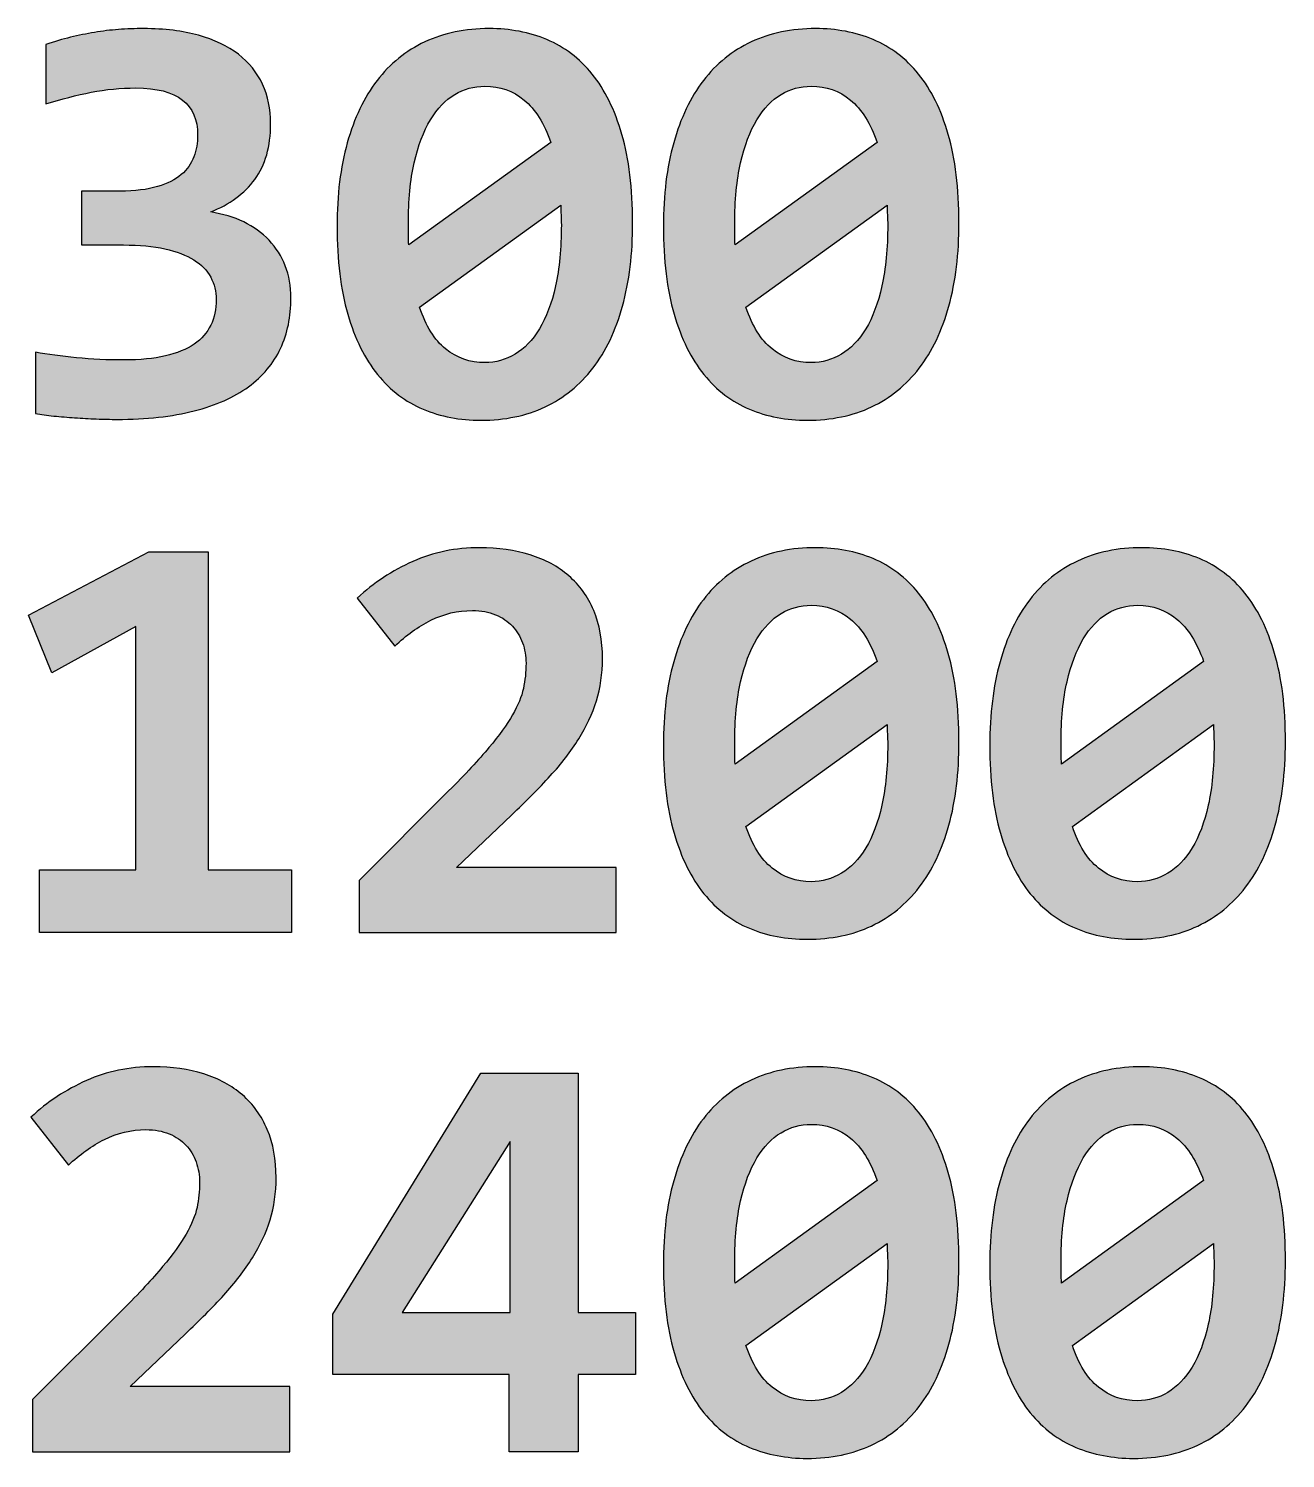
# Model space of a CAD drawing. Extents: x 264 to 349, y -535 to -258.
# Drawn here: x 271.78 to 288.71, y -355.29 to -336.01 of the extents above; entities that cross this region are included whole.
import ezdxf

# ---------------------------------------------------------------- set-up
doc = ezdxf.new("R2010")
doc.units = 0
doc.header["$MEASUREMENT"] = 0
doc.layers.add('LAYER_1', color=7, linetype='CONTINUOUS')

# ---------------------------------------------------------------- blocks, each defined once
blk = doc.blocks.new('BLOCK_10')
at = {"layer": 'LAYER_1'}
h = blk.add_hatch(color=7, dxfattribs=at)
h.dxf.hatch_style = 2
edge = h.paths.add_edge_path()
edge.add_spline(control_points=[(275.311, -339.644), (275.311, -339.896), (275.264, -340.124), (275.17, -340.325), (275.076, -340.527), (274.932, -340.699), (274.738, -340.841), (274.544, -340.983), (274.3, -341.092), (274.006, -341.167), (273.711, -341.243), (273.365, -341.281), (272.967, -341.281), (272.878, -341.281), (272.785, -341.279), (272.688, -341.275), (272.59, -341.271), (272.493, -341.265), (272.396, -341.259), (272.3, -341.253), (272.207, -341.245), (272.115, -341.236), (272.024, -341.226), (271.942, -341.216), (271.869, -341.202), (271.869, -341.202), (271.869, -340.374), (271.869, -340.374), (272.033, -340.406), (272.217, -340.431), (272.422, -340.45), (272.626, -340.47), (272.839, -340.48), (273.061, -340.48), (273.277, -340.48), (273.463, -340.462), (273.619, -340.425), (273.775, -340.388), (273.904, -340.336), (274.006, -340.267), (274.107, -340.198), (274.182, -340.113), (274.23, -340.011), (274.279, -339.909), (274.303, -339.795), (274.303, -339.667), (274.303, -339.555), (274.278, -339.454), (274.229, -339.363), (274.179, -339.271), (274.104, -339.194), (274.002, -339.13), (273.9, -339.066), (273.771, -339.017), (273.613, -338.982), (273.456, -338.947), (273.269, -338.929), (273.053, -338.929), (273.053, -338.929), (272.486, -338.929), (272.486, -338.929), (272.486, -338.929), (272.486, -338.202), (272.486, -338.202), (272.486, -338.202), (273.006, -338.202), (273.006, -338.202), (273.209, -338.202), (273.377, -338.182), (273.512, -338.142), (273.646, -338.101), (273.752, -338.048), (273.832, -337.98), (273.912, -337.912), (273.968, -337.832), (274.002, -337.74), (274.036, -337.647), (274.053, -337.55), (274.053, -337.448), (274.053, -337.24), (273.985, -337.082), (273.85, -336.974), (273.714, -336.866), (273.504, -336.812), (273.221, -336.812), (273.018, -336.812), (272.817, -336.831), (272.619, -336.87), (272.421, -336.909), (272.217, -336.962), (272.006, -337.027), (272.006, -337.027), (272.006, -336.226), (272.006, -336.226), (272.123, -336.187), (272.235, -336.154), (272.342, -336.128), (272.449, -336.102), (272.555, -336.08), (272.662, -336.062), (272.769, -336.044), (272.877, -336.031), (272.986, -336.023), (273.096, -336.015), (273.209, -336.011), (273.326, -336.011), (273.607, -336.011), (273.854, -336.041), (274.066, -336.101), (274.279, -336.161), (274.457, -336.246), (274.602, -336.357), (274.746, -336.468), (274.855, -336.602), (274.928, -336.761), (275, -336.92), (275.037, -337.097), (275.037, -337.292), (275.037, -337.602), (274.966, -337.853), (274.824, -338.044), (274.682, -338.236), (274.484, -338.382), (274.229, -338.484), (274.393, -338.51), (274.541, -338.554), (274.674, -338.618), (274.807, -338.682), (274.92, -338.764), (275.016, -338.865), (275.111, -338.965), (275.184, -339.08), (275.234, -339.21), (275.285, -339.341), (275.311, -339.485), (275.311, -339.644)], knot_values=[0, 0, 0, 0, 1, 1, 1, 2, 2, 2, 3, 3, 3, 4, 4, 4, 5, 5, 5, 6, 6, 6, 7, 7, 7, 8, 8, 8, 9, 9, 9, 10, 10, 10, 11, 11, 11, 12, 12, 12, 13, 13, 13, 14, 14, 14, 15, 15, 15, 16, 16, 16, 17, 17, 17, 18, 18, 18, 19, 19, 19, 20, 20, 20, 21, 21, 21, 22, 22, 22, 23, 23, 23, 24, 24, 24, 25, 25, 25, 26, 26, 26, 27, 27, 27, 28, 28, 28, 29, 29, 29, 30, 30, 30, 31, 31, 31, 32, 32, 32, 33, 33, 33, 34, 34, 34, 35, 35, 35, 36, 36, 36, 37, 37, 37, 38, 38, 38, 39, 39, 39, 40, 40, 40, 41, 41, 41, 42, 42, 42, 43, 43, 43, 44, 44, 44, 45, 45, 45, 45], degree=3, periodic=1)
h = blk.add_hatch(color=7, dxfattribs=at)
h.dxf.hatch_style = 2
edge = h.paths.add_edge_path()
edge.add_spline(control_points=[(279.916, -338.628), (279.916, -339.048), (279.871, -339.423), (279.779, -339.753), (279.688, -340.084), (279.555, -340.363), (279.379, -340.591), (279.203, -340.819), (278.989, -340.993), (278.736, -341.113), (278.484, -341.232), (278.195, -341.292), (277.869, -341.292), (277.588, -341.292), (277.329, -341.243), (277.092, -341.144), (276.855, -341.045), (276.65, -340.889), (276.479, -340.677), (276.307, -340.465), (276.172, -340.193), (276.076, -339.863), (275.98, -339.532), (275.932, -339.136), (275.932, -338.675), (275.932, -338.256), (275.978, -337.881), (276.07, -337.55), (276.163, -337.219), (276.296, -336.94), (276.471, -336.712), (276.645, -336.484), (276.86, -336.31), (277.115, -336.191), (277.371, -336.071), (277.66, -336.011), (277.982, -336.011), (278.264, -336.011), (278.523, -336.06), (278.76, -336.159), (278.997, -336.259), (279.201, -336.413), (279.371, -336.624), (279.542, -336.835), (279.675, -337.106), (279.771, -337.437), (279.868, -337.767), (279.916, -338.165), (279.916, -338.628)], knot_values=[0, 0, 0, 0, 1, 1, 1, 2, 2, 2, 3, 3, 3, 4, 4, 4, 5, 5, 5, 6, 6, 6, 7, 7, 7, 8, 8, 8, 9, 9, 9, 10, 10, 10, 11, 11, 11, 12, 12, 12, 13, 13, 13, 14, 14, 14, 15, 15, 15, 16, 16, 16, 16], degree=3, periodic=1)
edge = h.paths.add_edge_path()
edge.add_spline(control_points=[(276.893, -338.644), (276.893, -338.696), (276.893, -338.745), (276.893, -338.79), (276.893, -338.836), (276.895, -338.882), (276.9, -338.929), (276.9, -338.929), (278.814, -337.546), (278.814, -337.546), (278.723, -337.288), (278.603, -337.097), (278.453, -336.974), (278.303, -336.85), (278.127, -336.788), (277.924, -336.788), (277.778, -336.788), (277.643, -336.825), (277.518, -336.9), (277.393, -336.974), (277.284, -337.088), (277.191, -337.241), (277.099, -337.395), (277.026, -337.588), (276.973, -337.82), (276.919, -338.052), (276.893, -338.326), (276.893, -338.644)], knot_values=[0, 0, 0, 0, 1, 1, 1, 2, 2, 2, 3, 3, 3, 4, 4, 4, 5, 5, 5, 6, 6, 6, 7, 7, 7, 8, 8, 8, 9, 9, 9, 9], degree=3, periodic=1)
edge = h.paths.add_edge_path()
edge.add_spline(control_points=[(278.955, -338.659), (278.955, -338.615), (278.954, -338.57), (278.951, -338.525), (278.949, -338.479), (278.947, -338.435), (278.947, -338.394), (278.947, -338.394), (277.045, -339.769), (277.045, -339.769), (277.128, -340.021), (277.246, -340.209), (277.396, -340.331), (277.547, -340.454), (277.723, -340.515), (277.924, -340.515), (278.07, -340.515), (278.206, -340.477), (278.332, -340.402), (278.458, -340.326), (278.568, -340.212), (278.66, -340.06), (278.752, -339.907), (278.825, -339.715), (278.877, -339.482), (278.929, -339.249), (278.955, -338.974), (278.955, -338.659)], knot_values=[0, 0, 0, 0, 1, 1, 1, 2, 2, 2, 3, 3, 3, 4, 4, 4, 5, 5, 5, 6, 6, 6, 7, 7, 7, 8, 8, 8, 9, 9, 9, 9], degree=3, periodic=1)
h = blk.add_hatch(color=7, dxfattribs=at)
h.dxf.hatch_style = 2
edge = h.paths.add_edge_path()
edge.add_spline(control_points=[(284.314, -338.628), (284.314, -339.048), (284.269, -339.423), (284.178, -339.753), (284.086, -340.084), (283.953, -340.363), (283.777, -340.591), (283.602, -340.819), (283.387, -340.993), (283.135, -341.113), (282.882, -341.232), (282.593, -341.292), (282.268, -341.292), (281.986, -341.292), (281.727, -341.243), (281.49, -341.144), (281.253, -341.045), (281.049, -340.889), (280.877, -340.677), (280.705, -340.465), (280.571, -340.193), (280.475, -339.863), (280.378, -339.532), (280.33, -339.136), (280.33, -338.675), (280.33, -338.256), (280.376, -337.881), (280.469, -337.55), (280.561, -337.219), (280.695, -336.94), (280.869, -336.712), (281.043, -336.484), (281.258, -336.31), (281.514, -336.191), (281.769, -336.071), (282.058, -336.011), (282.381, -336.011), (282.662, -336.011), (282.921, -336.06), (283.158, -336.159), (283.395, -336.259), (283.599, -336.413), (283.77, -336.624), (283.94, -336.835), (284.074, -337.106), (284.17, -337.437), (284.266, -337.767), (284.314, -338.165), (284.314, -338.628)], knot_values=[0, 0, 0, 0, 1, 1, 1, 2, 2, 2, 3, 3, 3, 4, 4, 4, 5, 5, 5, 6, 6, 6, 7, 7, 7, 8, 8, 8, 9, 9, 9, 10, 10, 10, 11, 11, 11, 12, 12, 12, 13, 13, 13, 14, 14, 14, 15, 15, 15, 16, 16, 16, 16], degree=3, periodic=1)
edge = h.paths.add_edge_path()
edge.add_spline(control_points=[(281.291, -338.644), (281.291, -338.696), (281.291, -338.745), (281.291, -338.79), (281.291, -338.836), (281.293, -338.882), (281.299, -338.929), (281.299, -338.929), (283.213, -337.546), (283.213, -337.546), (283.122, -337.288), (283.001, -337.097), (282.852, -336.974), (282.702, -336.85), (282.525, -336.788), (282.322, -336.788), (282.176, -336.788), (282.041, -336.825), (281.916, -336.9), (281.791, -336.974), (281.682, -337.088), (281.59, -337.241), (281.498, -337.395), (281.424, -337.588), (281.371, -337.82), (281.318, -338.052), (281.291, -338.326), (281.291, -338.644)], knot_values=[0, 0, 0, 0, 1, 1, 1, 2, 2, 2, 3, 3, 3, 4, 4, 4, 5, 5, 5, 6, 6, 6, 7, 7, 7, 8, 8, 8, 9, 9, 9, 9], degree=3, periodic=1)
edge = h.paths.add_edge_path()
edge.add_spline(control_points=[(283.354, -338.659), (283.354, -338.615), (283.352, -338.57), (283.35, -338.525), (283.347, -338.479), (283.346, -338.435), (283.346, -338.394), (283.346, -338.394), (281.443, -339.769), (281.443, -339.769), (281.527, -340.021), (281.644, -340.209), (281.795, -340.331), (281.946, -340.454), (282.122, -340.515), (282.322, -340.515), (282.468, -340.515), (282.604, -340.477), (282.73, -340.402), (282.857, -340.326), (282.966, -340.212), (283.059, -340.06), (283.151, -339.907), (283.223, -339.715), (283.275, -339.482), (283.328, -339.249), (283.354, -338.974), (283.354, -338.659)], knot_values=[0, 0, 0, 0, 1, 1, 1, 2, 2, 2, 3, 3, 3, 4, 4, 4, 5, 5, 5, 6, 6, 6, 7, 7, 7, 8, 8, 8, 9, 9, 9, 9], degree=3, periodic=1)
h = blk.add_hatch(color=7, dxfattribs=at)
h.dxf.hatch_style = 2
edge = h.paths.add_edge_path()
edge.add_spline(control_points=[(276.229, -348.202), (276.229, -348.202), (276.229, -347.499), (276.229, -347.499), (276.229, -347.499), (277.436, -346.292), (277.436, -346.292), (277.662, -346.066), (277.844, -345.87), (277.98, -345.706), (278.117, -345.542), (278.223, -345.396), (278.297, -345.267), (278.371, -345.138), (278.42, -345.019), (278.443, -344.909), (278.467, -344.8), (278.479, -344.687), (278.479, -344.57), (278.479, -344.473), (278.463, -344.382), (278.432, -344.294), (278.4, -344.207), (278.355, -344.132), (278.295, -344.068), (278.235, -344.004), (278.16, -343.953), (278.068, -343.915), (277.977, -343.878), (277.873, -343.859), (277.756, -343.859), (277.555, -343.859), (277.369, -343.902), (277.197, -343.99), (277.025, -344.077), (276.863, -344.193), (276.709, -344.339), (276.709, -344.339), (276.205, -343.691), (276.205, -343.691), (276.426, -343.485), (276.676, -343.32), (276.953, -343.197), (277.23, -343.073), (277.531, -343.011), (277.854, -343.011), (278.104, -343.011), (278.33, -343.043), (278.533, -343.107), (278.736, -343.171), (278.91, -343.265), (279.055, -343.39), (279.199, -343.515), (279.311, -343.671), (279.391, -343.859), (279.47, -344.046), (279.51, -344.262), (279.51, -344.507), (279.51, -344.71), (279.482, -344.9), (279.428, -345.075), (279.373, -345.251), (279.293, -345.423), (279.189, -345.589), (279.085, -345.756), (278.957, -345.923), (278.805, -346.089), (278.652, -346.256), (278.479, -346.431), (278.283, -346.616), (278.283, -346.616), (277.541, -347.323), (277.541, -347.323), (277.541, -347.323), (279.693, -347.323), (279.693, -347.323), (279.693, -347.323), (279.693, -348.202), (279.693, -348.202), (279.693, -348.202), (276.229, -348.202), (276.229, -348.202)], knot_values=[0, 0, 0, 0, 1, 1, 1, 2, 2, 2, 3, 3, 3, 4, 4, 4, 5, 5, 5, 6, 6, 6, 7, 7, 7, 8, 8, 8, 9, 9, 9, 10, 10, 10, 11, 11, 11, 12, 12, 12, 13, 13, 13, 14, 14, 14, 15, 15, 15, 16, 16, 16, 17, 17, 17, 18, 18, 18, 19, 19, 19, 20, 20, 20, 21, 21, 21, 22, 22, 22, 23, 23, 23, 24, 24, 24, 25, 25, 25, 26, 26, 26, 27, 27, 27, 27], degree=3, periodic=1)
h = blk.add_hatch(color=7, dxfattribs=at)
h.dxf.hatch_style = 2
edge = h.paths.add_edge_path()
edge.add_spline(control_points=[(284.314, -345.628), (284.314, -346.048), (284.269, -346.423), (284.178, -346.753), (284.086, -347.084), (283.953, -347.363), (283.777, -347.591), (283.602, -347.819), (283.387, -347.993), (283.135, -348.113), (282.882, -348.232), (282.593, -348.292), (282.268, -348.292), (281.986, -348.292), (281.727, -348.243), (281.49, -348.144), (281.253, -348.045), (281.049, -347.889), (280.877, -347.677), (280.705, -347.465), (280.571, -347.193), (280.475, -346.863), (280.378, -346.532), (280.33, -346.136), (280.33, -345.675), (280.33, -345.256), (280.376, -344.881), (280.469, -344.55), (280.561, -344.219), (280.695, -343.94), (280.869, -343.712), (281.043, -343.484), (281.258, -343.31), (281.514, -343.191), (281.769, -343.071), (282.058, -343.011), (282.381, -343.011), (282.662, -343.011), (282.921, -343.06), (283.158, -343.159), (283.395, -343.259), (283.599, -343.413), (283.77, -343.624), (283.94, -343.835), (284.074, -344.106), (284.17, -344.437), (284.266, -344.767), (284.314, -345.165), (284.314, -345.628)], knot_values=[0, 0, 0, 0, 1, 1, 1, 2, 2, 2, 3, 3, 3, 4, 4, 4, 5, 5, 5, 6, 6, 6, 7, 7, 7, 8, 8, 8, 9, 9, 9, 10, 10, 10, 11, 11, 11, 12, 12, 12, 13, 13, 13, 14, 14, 14, 15, 15, 15, 16, 16, 16, 16], degree=3, periodic=1)
edge = h.paths.add_edge_path()
edge.add_spline(control_points=[(281.291, -345.644), (281.291, -345.696), (281.291, -345.745), (281.291, -345.79), (281.291, -345.836), (281.293, -345.882), (281.299, -345.929), (281.299, -345.929), (283.213, -344.546), (283.213, -344.546), (283.122, -344.288), (283.001, -344.097), (282.852, -343.974), (282.702, -343.85), (282.525, -343.788), (282.322, -343.788), (282.176, -343.788), (282.041, -343.825), (281.916, -343.9), (281.791, -343.974), (281.682, -344.088), (281.59, -344.241), (281.498, -344.395), (281.424, -344.588), (281.371, -344.82), (281.318, -345.052), (281.291, -345.326), (281.291, -345.644)], knot_values=[0, 0, 0, 0, 1, 1, 1, 2, 2, 2, 3, 3, 3, 4, 4, 4, 5, 5, 5, 6, 6, 6, 7, 7, 7, 8, 8, 8, 9, 9, 9, 9], degree=3, periodic=1)
edge = h.paths.add_edge_path()
edge.add_spline(control_points=[(283.354, -345.659), (283.354, -345.615), (283.352, -345.57), (283.35, -345.525), (283.347, -345.479), (283.346, -345.435), (283.346, -345.394), (283.346, -345.394), (281.443, -346.769), (281.443, -346.769), (281.527, -347.021), (281.644, -347.209), (281.795, -347.331), (281.946, -347.454), (282.122, -347.515), (282.322, -347.515), (282.468, -347.515), (282.604, -347.477), (282.73, -347.402), (282.857, -347.326), (282.966, -347.212), (283.059, -347.06), (283.151, -346.907), (283.223, -346.715), (283.275, -346.482), (283.328, -346.249), (283.354, -345.974), (283.354, -345.659)], knot_values=[0, 0, 0, 0, 1, 1, 1, 2, 2, 2, 3, 3, 3, 4, 4, 4, 5, 5, 5, 6, 6, 6, 7, 7, 7, 8, 8, 8, 9, 9, 9, 9], degree=3, periodic=1)
h = blk.add_hatch(color=7, dxfattribs=at)
h.dxf.hatch_style = 2
edge = h.paths.add_edge_path()
edge.add_spline(control_points=[(288.713, -345.628), (288.713, -346.048), (288.667, -346.423), (288.576, -346.753), (288.485, -347.084), (288.352, -347.363), (288.176, -347.591), (288, -347.819), (287.786, -347.993), (287.533, -348.113), (287.281, -348.232), (286.992, -348.292), (286.666, -348.292), (286.385, -348.292), (286.125, -348.243), (285.889, -348.144), (285.652, -348.045), (285.447, -347.889), (285.275, -347.677), (285.104, -347.465), (284.969, -347.193), (284.873, -346.863), (284.777, -346.532), (284.729, -346.136), (284.729, -345.675), (284.729, -345.256), (284.775, -344.881), (284.867, -344.55), (284.959, -344.219), (285.093, -343.94), (285.268, -343.712), (285.442, -343.484), (285.657, -343.31), (285.912, -343.191), (286.167, -343.071), (286.457, -343.011), (286.779, -343.011), (287.061, -343.011), (287.32, -343.06), (287.557, -343.159), (287.793, -343.259), (287.998, -343.413), (288.168, -343.624), (288.338, -343.835), (288.472, -344.106), (288.568, -344.437), (288.665, -344.767), (288.713, -345.165), (288.713, -345.628)], knot_values=[0, 0, 0, 0, 1, 1, 1, 2, 2, 2, 3, 3, 3, 4, 4, 4, 5, 5, 5, 6, 6, 6, 7, 7, 7, 8, 8, 8, 9, 9, 9, 10, 10, 10, 11, 11, 11, 12, 12, 12, 13, 13, 13, 14, 14, 14, 15, 15, 15, 16, 16, 16, 16], degree=3, periodic=1)
edge = h.paths.add_edge_path()
edge.add_spline(control_points=[(285.689, -345.644), (285.689, -345.696), (285.689, -345.745), (285.689, -345.79), (285.689, -345.836), (285.692, -345.882), (285.697, -345.929), (285.697, -345.929), (287.611, -344.546), (287.611, -344.546), (287.52, -344.288), (287.4, -344.097), (287.25, -343.974), (287.1, -343.85), (286.924, -343.788), (286.721, -343.788), (286.575, -343.788), (286.439, -343.825), (286.314, -343.9), (286.189, -343.974), (286.081, -344.088), (285.988, -344.241), (285.896, -344.395), (285.823, -344.588), (285.77, -344.82), (285.716, -345.052), (285.689, -345.326), (285.689, -345.644)], knot_values=[0, 0, 0, 0, 1, 1, 1, 2, 2, 2, 3, 3, 3, 4, 4, 4, 5, 5, 5, 6, 6, 6, 7, 7, 7, 8, 8, 8, 9, 9, 9, 9], degree=3, periodic=1)
edge = h.paths.add_edge_path()
edge.add_spline(control_points=[(287.752, -345.659), (287.752, -345.615), (287.75, -345.57), (287.748, -345.525), (287.746, -345.479), (287.744, -345.435), (287.744, -345.394), (287.744, -345.394), (285.842, -346.769), (285.842, -346.769), (285.925, -347.021), (286.042, -347.209), (286.193, -347.331), (286.344, -347.454), (286.52, -347.515), (286.721, -347.515), (286.867, -347.515), (287.002, -347.477), (287.129, -347.402), (287.255, -347.326), (287.365, -347.212), (287.457, -347.06), (287.549, -346.907), (287.622, -346.715), (287.674, -346.482), (287.726, -346.249), (287.752, -345.974), (287.752, -345.659)], knot_values=[0, 0, 0, 0, 1, 1, 1, 2, 2, 2, 3, 3, 3, 4, 4, 4, 5, 5, 5, 6, 6, 6, 7, 7, 7, 8, 8, 8, 9, 9, 9, 9], degree=3, periodic=1)
h = blk.add_hatch(color=7, dxfattribs=at)
h.dxf.hatch_style = 2
h.paths.add_polyline_path([(271.92, -348.202), (271.92, -347.355), (273.221, -347.355), (273.221, -344.073), (272.088, -344.698), (271.775, -343.921), (273.396, -343.066), (274.197, -343.066), (274.197, -347.355), (275.318, -347.355), (275.318, -348.202)])
h = blk.add_hatch(color=7, dxfattribs=at)
h.dxf.hatch_style = 2
edge = h.paths.add_edge_path()
edge.add_spline(control_points=[(271.83, -355.202), (271.83, -355.202), (271.83, -354.499), (271.83, -354.499), (271.83, -354.499), (273.037, -353.292), (273.037, -353.292), (273.264, -353.066), (273.445, -352.87), (273.582, -352.706), (273.719, -352.542), (273.824, -352.396), (273.898, -352.267), (273.973, -352.138), (274.021, -352.019), (274.045, -351.909), (274.068, -351.8), (274.08, -351.687), (274.08, -351.57), (274.08, -351.473), (274.064, -351.382), (274.033, -351.294), (274.002, -351.207), (273.957, -351.132), (273.896, -351.068), (273.836, -351.004), (273.761, -350.953), (273.67, -350.915), (273.579, -350.878), (273.475, -350.859), (273.357, -350.859), (273.157, -350.859), (272.971, -350.902), (272.799, -350.99), (272.627, -351.077), (272.464, -351.193), (272.311, -351.339), (272.311, -351.339), (271.807, -350.691), (271.807, -350.691), (272.028, -350.485), (272.277, -350.32), (272.555, -350.197), (272.832, -350.073), (273.132, -350.011), (273.455, -350.011), (273.705, -350.011), (273.932, -350.043), (274.135, -350.107), (274.338, -350.171), (274.512, -350.265), (274.656, -350.39), (274.801, -350.515), (274.913, -350.671), (274.992, -350.859), (275.072, -351.046), (275.111, -351.262), (275.111, -351.507), (275.111, -351.71), (275.084, -351.9), (275.029, -352.075), (274.975, -352.251), (274.895, -352.423), (274.791, -352.589), (274.687, -352.756), (274.559, -352.923), (274.406, -353.089), (274.254, -353.256), (274.08, -353.431), (273.885, -353.616), (273.885, -353.616), (273.143, -354.323), (273.143, -354.323), (273.143, -354.323), (275.295, -354.323), (275.295, -354.323), (275.295, -354.323), (275.295, -355.202), (275.295, -355.202), (275.295, -355.202), (271.83, -355.202), (271.83, -355.202)], knot_values=[0, 0, 0, 0, 1, 1, 1, 2, 2, 2, 3, 3, 3, 4, 4, 4, 5, 5, 5, 6, 6, 6, 7, 7, 7, 8, 8, 8, 9, 9, 9, 10, 10, 10, 11, 11, 11, 12, 12, 12, 13, 13, 13, 14, 14, 14, 15, 15, 15, 16, 16, 16, 17, 17, 17, 18, 18, 18, 19, 19, 19, 20, 20, 20, 21, 21, 21, 22, 22, 22, 23, 23, 23, 24, 24, 24, 25, 25, 25, 26, 26, 26, 27, 27, 27, 27], degree=3, periodic=1)
h = blk.add_hatch(color=7, dxfattribs=at)
h.dxf.hatch_style = 2
h.paths.add_polyline_path([(279.182, -354.163), (279.182, -355.202), (278.252, -355.202), (278.252, -354.163), (275.877, -354.163), (275.877, -353.347), (277.869, -350.097), (279.182, -350.097), (279.182, -353.323), (279.955, -353.323), (279.955, -354.163)])
h.paths.add_polyline_path([(278.264, -351.019), (276.811, -353.323), (278.264, -353.323)])
h = blk.add_hatch(color=7, dxfattribs=at)
h.dxf.hatch_style = 2
edge = h.paths.add_edge_path()
edge.add_spline(control_points=[(284.314, -352.628), (284.314, -353.048), (284.269, -353.423), (284.178, -353.753), (284.086, -354.084), (283.953, -354.363), (283.777, -354.591), (283.602, -354.819), (283.387, -354.993), (283.135, -355.113), (282.882, -355.232), (282.593, -355.292), (282.268, -355.292), (281.986, -355.292), (281.727, -355.243), (281.49, -355.144), (281.253, -355.045), (281.049, -354.889), (280.877, -354.677), (280.705, -354.465), (280.571, -354.193), (280.475, -353.863), (280.378, -353.532), (280.33, -353.136), (280.33, -352.675), (280.33, -352.256), (280.376, -351.881), (280.469, -351.55), (280.561, -351.219), (280.695, -350.94), (280.869, -350.712), (281.043, -350.484), (281.258, -350.31), (281.514, -350.191), (281.769, -350.071), (282.058, -350.011), (282.381, -350.011), (282.662, -350.011), (282.921, -350.06), (283.158, -350.159), (283.395, -350.259), (283.599, -350.413), (283.77, -350.624), (283.94, -350.835), (284.074, -351.106), (284.17, -351.437), (284.266, -351.767), (284.314, -352.165), (284.314, -352.628)], knot_values=[0, 0, 0, 0, 1, 1, 1, 2, 2, 2, 3, 3, 3, 4, 4, 4, 5, 5, 5, 6, 6, 6, 7, 7, 7, 8, 8, 8, 9, 9, 9, 10, 10, 10, 11, 11, 11, 12, 12, 12, 13, 13, 13, 14, 14, 14, 15, 15, 15, 16, 16, 16, 16], degree=3, periodic=1)
edge = h.paths.add_edge_path()
edge.add_spline(control_points=[(281.291, -352.644), (281.291, -352.696), (281.291, -352.745), (281.291, -352.79), (281.291, -352.836), (281.293, -352.882), (281.299, -352.929), (281.299, -352.929), (283.213, -351.546), (283.213, -351.546), (283.122, -351.288), (283.001, -351.097), (282.852, -350.974), (282.702, -350.85), (282.525, -350.788), (282.322, -350.788), (282.176, -350.788), (282.041, -350.825), (281.916, -350.9), (281.791, -350.974), (281.682, -351.088), (281.59, -351.241), (281.498, -351.395), (281.424, -351.588), (281.371, -351.82), (281.318, -352.052), (281.291, -352.326), (281.291, -352.644)], knot_values=[0, 0, 0, 0, 1, 1, 1, 2, 2, 2, 3, 3, 3, 4, 4, 4, 5, 5, 5, 6, 6, 6, 7, 7, 7, 8, 8, 8, 9, 9, 9, 9], degree=3, periodic=1)
edge = h.paths.add_edge_path()
edge.add_spline(control_points=[(283.354, -352.659), (283.354, -352.615), (283.352, -352.57), (283.35, -352.525), (283.347, -352.479), (283.346, -352.435), (283.346, -352.394), (283.346, -352.394), (281.443, -353.769), (281.443, -353.769), (281.527, -354.021), (281.644, -354.209), (281.795, -354.331), (281.946, -354.454), (282.122, -354.515), (282.322, -354.515), (282.468, -354.515), (282.604, -354.477), (282.73, -354.402), (282.857, -354.326), (282.966, -354.212), (283.059, -354.06), (283.151, -353.907), (283.223, -353.715), (283.275, -353.482), (283.328, -353.249), (283.354, -352.974), (283.354, -352.659)], knot_values=[0, 0, 0, 0, 1, 1, 1, 2, 2, 2, 3, 3, 3, 4, 4, 4, 5, 5, 5, 6, 6, 6, 7, 7, 7, 8, 8, 8, 9, 9, 9, 9], degree=3, periodic=1)
h = blk.add_hatch(color=7, dxfattribs=at)
h.dxf.hatch_style = 2
edge = h.paths.add_edge_path()
edge.add_spline(control_points=[(288.713, -352.628), (288.713, -353.048), (288.667, -353.423), (288.576, -353.753), (288.485, -354.084), (288.352, -354.363), (288.176, -354.591), (288, -354.819), (287.786, -354.993), (287.533, -355.113), (287.281, -355.232), (286.992, -355.292), (286.666, -355.292), (286.385, -355.292), (286.125, -355.243), (285.889, -355.144), (285.652, -355.045), (285.447, -354.889), (285.275, -354.677), (285.104, -354.465), (284.969, -354.193), (284.873, -353.863), (284.777, -353.532), (284.729, -353.136), (284.729, -352.675), (284.729, -352.256), (284.775, -351.881), (284.867, -351.55), (284.959, -351.219), (285.093, -350.94), (285.268, -350.712), (285.442, -350.484), (285.657, -350.31), (285.912, -350.191), (286.167, -350.071), (286.457, -350.011), (286.779, -350.011), (287.061, -350.011), (287.32, -350.06), (287.557, -350.159), (287.793, -350.259), (287.998, -350.413), (288.168, -350.624), (288.338, -350.835), (288.472, -351.106), (288.568, -351.437), (288.665, -351.767), (288.713, -352.165), (288.713, -352.628)], knot_values=[0, 0, 0, 0, 1, 1, 1, 2, 2, 2, 3, 3, 3, 4, 4, 4, 5, 5, 5, 6, 6, 6, 7, 7, 7, 8, 8, 8, 9, 9, 9, 10, 10, 10, 11, 11, 11, 12, 12, 12, 13, 13, 13, 14, 14, 14, 15, 15, 15, 16, 16, 16, 16], degree=3, periodic=1)
edge = h.paths.add_edge_path()
edge.add_spline(control_points=[(285.689, -352.644), (285.689, -352.696), (285.689, -352.745), (285.689, -352.79), (285.689, -352.836), (285.692, -352.882), (285.697, -352.929), (285.697, -352.929), (287.611, -351.546), (287.611, -351.546), (287.52, -351.288), (287.4, -351.097), (287.25, -350.974), (287.1, -350.85), (286.924, -350.788), (286.721, -350.788), (286.575, -350.788), (286.439, -350.825), (286.314, -350.9), (286.189, -350.974), (286.081, -351.088), (285.988, -351.241), (285.896, -351.395), (285.823, -351.588), (285.77, -351.82), (285.716, -352.052), (285.689, -352.326), (285.689, -352.644)], knot_values=[0, 0, 0, 0, 1, 1, 1, 2, 2, 2, 3, 3, 3, 4, 4, 4, 5, 5, 5, 6, 6, 6, 7, 7, 7, 8, 8, 8, 9, 9, 9, 9], degree=3, periodic=1)
edge = h.paths.add_edge_path()
edge.add_spline(control_points=[(287.752, -352.659), (287.752, -352.615), (287.75, -352.57), (287.748, -352.525), (287.746, -352.479), (287.744, -352.435), (287.744, -352.394), (287.744, -352.394), (285.842, -353.769), (285.842, -353.769), (285.925, -354.021), (286.042, -354.209), (286.193, -354.331), (286.344, -354.454), (286.52, -354.515), (286.721, -354.515), (286.867, -354.515), (287.002, -354.477), (287.129, -354.402), (287.255, -354.326), (287.365, -354.212), (287.457, -354.06), (287.549, -353.907), (287.622, -353.715), (287.674, -353.482), (287.726, -353.249), (287.752, -352.974), (287.752, -352.659)], knot_values=[0, 0, 0, 0, 1, 1, 1, 2, 2, 2, 3, 3, 3, 4, 4, 4, 5, 5, 5, 6, 6, 6, 7, 7, 7, 8, 8, 8, 9, 9, 9, 9], degree=3, periodic=1)
for points in [[(271.92, -348.202), (271.92, -347.355), (273.221, -347.355), (273.221, -344.073), (272.088, -344.698), (271.775, -343.921), (273.396, -343.066), (274.197, -343.066), (274.197, -347.355), (275.318, -347.355), (275.318, -348.202), (271.92, -348.202)], [(279.182, -354.163), (279.182, -355.202), (278.252, -355.202), (278.252, -354.163), (275.877, -354.163), (275.877, -353.347), (277.869, -350.097), (279.182, -350.097), (279.182, -353.323), (279.955, -353.323), (279.955, -354.163), (279.182, -354.163)], [(278.264, -351.019), (276.811, -353.323), (278.264, -353.323), (278.264, -351.019)]]:
    blk.add_lwpolyline(points, dxfattribs=at)
for points, knots in [([(275.311, -339.644), (275.311, -339.896), (275.264, -340.124), (275.17, -340.325), (275.076, -340.527), (274.932, -340.699), (274.738, -340.841), (274.544, -340.983), (274.3, -341.092), (274.006, -341.167), (273.711, -341.243), (273.365, -341.281), (272.967, -341.281), (272.878, -341.281), (272.785, -341.279), (272.688, -341.275), (272.59, -341.271), (272.493, -341.265), (272.396, -341.259), (272.3, -341.253), (272.207, -341.245), (272.115, -341.236), (272.024, -341.226), (271.942, -341.216), (271.869, -341.202), (271.869, -341.202), (271.869, -340.374), (271.869, -340.374), (272.033, -340.406), (272.217, -340.431), (272.422, -340.45), (272.626, -340.47), (272.839, -340.48), (273.061, -340.48), (273.277, -340.48), (273.463, -340.462), (273.619, -340.425), (273.775, -340.388), (273.904, -340.336), (274.006, -340.267), (274.107, -340.198), (274.182, -340.113), (274.23, -340.011), (274.279, -339.909), (274.303, -339.795), (274.303, -339.667), (274.303, -339.555), (274.278, -339.454), (274.229, -339.363), (274.179, -339.271), (274.104, -339.194), (274.002, -339.13), (273.9, -339.066), (273.771, -339.017), (273.613, -338.982), (273.456, -338.947), (273.269, -338.929), (273.053, -338.929), (273.053, -338.929), (272.486, -338.929), (272.486, -338.929), (272.486, -338.929), (272.486, -338.202), (272.486, -338.202), (272.486, -338.202), (273.006, -338.202), (273.006, -338.202), (273.209, -338.202), (273.377, -338.182), (273.512, -338.142), (273.646, -338.101), (273.752, -338.048), (273.832, -337.98), (273.912, -337.912), (273.968, -337.832), (274.002, -337.74), (274.036, -337.647), (274.053, -337.55), (274.053, -337.448), (274.053, -337.24), (273.985, -337.082), (273.85, -336.974), (273.714, -336.866), (273.504, -336.812), (273.221, -336.812), (273.018, -336.812), (272.817, -336.831), (272.619, -336.87), (272.421, -336.909), (272.217, -336.962), (272.006, -337.027), (272.006, -337.027), (272.006, -336.226), (272.006, -336.226), (272.123, -336.187), (272.235, -336.154), (272.342, -336.128), (272.449, -336.102), (272.555, -336.08), (272.662, -336.062), (272.769, -336.044), (272.877, -336.031), (272.986, -336.023), (273.096, -336.015), (273.209, -336.011), (273.326, -336.011), (273.607, -336.011), (273.854, -336.041), (274.066, -336.101), (274.279, -336.161), (274.457, -336.246), (274.602, -336.357), (274.746, -336.468), (274.855, -336.602), (274.928, -336.761), (275, -336.92), (275.037, -337.097), (275.037, -337.292), (275.037, -337.602), (274.966, -337.853), (274.824, -338.044), (274.682, -338.236), (274.484, -338.382), (274.229, -338.484), (274.393, -338.51), (274.541, -338.554), (274.674, -338.618), (274.807, -338.682), (274.92, -338.764), (275.016, -338.865), (275.111, -338.965), (275.184, -339.08), (275.234, -339.21), (275.285, -339.341), (275.311, -339.485), (275.311, -339.644)], [0, 0, 0, 0, 1, 1, 1, 2, 2, 2, 3, 3, 3, 4, 4, 4, 5, 5, 5, 6, 6, 6, 7, 7, 7, 8, 8, 8, 9, 9, 9, 10, 10, 10, 11, 11, 11, 12, 12, 12, 13, 13, 13, 14, 14, 14, 15, 15, 15, 16, 16, 16, 17, 17, 17, 18, 18, 18, 19, 19, 19, 20, 20, 20, 21, 21, 21, 22, 22, 22, 23, 23, 23, 24, 24, 24, 25, 25, 25, 26, 26, 26, 27, 27, 27, 28, 28, 28, 29, 29, 29, 30, 30, 30, 31, 31, 31, 32, 32, 32, 33, 33, 33, 34, 34, 34, 35, 35, 35, 36, 36, 36, 37, 37, 37, 38, 38, 38, 39, 39, 39, 40, 40, 40, 41, 41, 41, 42, 42, 42, 43, 43, 43, 44, 44, 44, 45, 45, 45, 45]), ([(279.916, -338.628), (279.916, -339.048), (279.871, -339.423), (279.779, -339.753), (279.688, -340.084), (279.555, -340.363), (279.379, -340.591), (279.203, -340.819), (278.989, -340.993), (278.736, -341.113), (278.484, -341.232), (278.195, -341.292), (277.869, -341.292), (277.588, -341.292), (277.329, -341.243), (277.092, -341.144), (276.855, -341.045), (276.65, -340.889), (276.479, -340.677), (276.307, -340.465), (276.172, -340.193), (276.076, -339.863), (275.98, -339.532), (275.932, -339.136), (275.932, -338.675), (275.932, -338.256), (275.978, -337.881), (276.07, -337.55), (276.163, -337.219), (276.296, -336.94), (276.471, -336.712), (276.645, -336.484), (276.86, -336.31), (277.115, -336.191), (277.371, -336.071), (277.66, -336.011), (277.982, -336.011), (278.264, -336.011), (278.523, -336.06), (278.76, -336.159), (278.997, -336.259), (279.201, -336.413), (279.371, -336.624), (279.542, -336.835), (279.675, -337.106), (279.771, -337.437), (279.868, -337.767), (279.916, -338.165), (279.916, -338.628)], [0, 0, 0, 0, 1, 1, 1, 2, 2, 2, 3, 3, 3, 4, 4, 4, 5, 5, 5, 6, 6, 6, 7, 7, 7, 8, 8, 8, 9, 9, 9, 10, 10, 10, 11, 11, 11, 12, 12, 12, 13, 13, 13, 14, 14, 14, 15, 15, 15, 16, 16, 16, 16]), ([(284.314, -338.628), (284.314, -339.048), (284.269, -339.423), (284.178, -339.753), (284.086, -340.084), (283.953, -340.363), (283.777, -340.591), (283.602, -340.819), (283.387, -340.993), (283.135, -341.113), (282.882, -341.232), (282.593, -341.292), (282.268, -341.292), (281.986, -341.292), (281.727, -341.243), (281.49, -341.144), (281.253, -341.045), (281.049, -340.889), (280.877, -340.677), (280.705, -340.465), (280.571, -340.193), (280.475, -339.863), (280.378, -339.532), (280.33, -339.136), (280.33, -338.675), (280.33, -338.256), (280.376, -337.881), (280.469, -337.55), (280.561, -337.219), (280.695, -336.94), (280.869, -336.712), (281.043, -336.484), (281.258, -336.31), (281.514, -336.191), (281.769, -336.071), (282.058, -336.011), (282.381, -336.011), (282.662, -336.011), (282.921, -336.06), (283.158, -336.159), (283.395, -336.259), (283.599, -336.413), (283.77, -336.624), (283.94, -336.835), (284.074, -337.106), (284.17, -337.437), (284.266, -337.767), (284.314, -338.165), (284.314, -338.628)], [0, 0, 0, 0, 1, 1, 1, 2, 2, 2, 3, 3, 3, 4, 4, 4, 5, 5, 5, 6, 6, 6, 7, 7, 7, 8, 8, 8, 9, 9, 9, 10, 10, 10, 11, 11, 11, 12, 12, 12, 13, 13, 13, 14, 14, 14, 15, 15, 15, 16, 16, 16, 16]), ([(276.893, -338.644), (276.893, -338.696), (276.893, -338.745), (276.893, -338.79), (276.893, -338.836), (276.895, -338.882), (276.9, -338.929), (276.9, -338.929), (278.814, -337.546), (278.814, -337.546), (278.723, -337.288), (278.603, -337.097), (278.453, -336.974), (278.303, -336.85), (278.127, -336.788), (277.924, -336.788), (277.778, -336.788), (277.643, -336.825), (277.518, -336.9), (277.393, -336.974), (277.284, -337.088), (277.191, -337.241), (277.099, -337.395), (277.026, -337.588), (276.973, -337.82), (276.919, -338.052), (276.893, -338.326), (276.893, -338.644)], [0, 0, 0, 0, 1, 1, 1, 2, 2, 2, 3, 3, 3, 4, 4, 4, 5, 5, 5, 6, 6, 6, 7, 7, 7, 8, 8, 8, 9, 9, 9, 9]), ([(281.291, -338.644), (281.291, -338.696), (281.291, -338.745), (281.291, -338.79), (281.291, -338.836), (281.293, -338.882), (281.299, -338.929), (281.299, -338.929), (283.213, -337.546), (283.213, -337.546), (283.122, -337.288), (283.001, -337.097), (282.852, -336.974), (282.702, -336.85), (282.525, -336.788), (282.322, -336.788), (282.176, -336.788), (282.041, -336.825), (281.916, -336.9), (281.791, -336.974), (281.682, -337.088), (281.59, -337.241), (281.498, -337.395), (281.424, -337.588), (281.371, -337.82), (281.318, -338.052), (281.291, -338.326), (281.291, -338.644)], [0, 0, 0, 0, 1, 1, 1, 2, 2, 2, 3, 3, 3, 4, 4, 4, 5, 5, 5, 6, 6, 6, 7, 7, 7, 8, 8, 8, 9, 9, 9, 9]), ([(278.955, -338.659), (278.955, -338.615), (278.954, -338.57), (278.951, -338.525), (278.949, -338.479), (278.947, -338.435), (278.947, -338.394), (278.947, -338.394), (277.045, -339.769), (277.045, -339.769), (277.128, -340.021), (277.246, -340.209), (277.396, -340.331), (277.547, -340.454), (277.723, -340.515), (277.924, -340.515), (278.07, -340.515), (278.206, -340.477), (278.332, -340.402), (278.458, -340.326), (278.568, -340.212), (278.66, -340.06), (278.752, -339.907), (278.825, -339.715), (278.877, -339.482), (278.929, -339.249), (278.955, -338.974), (278.955, -338.659)], [0, 0, 0, 0, 1, 1, 1, 2, 2, 2, 3, 3, 3, 4, 4, 4, 5, 5, 5, 6, 6, 6, 7, 7, 7, 8, 8, 8, 9, 9, 9, 9]), ([(283.354, -338.659), (283.354, -338.615), (283.352, -338.57), (283.35, -338.525), (283.347, -338.479), (283.346, -338.435), (283.346, -338.394), (283.346, -338.394), (281.443, -339.769), (281.443, -339.769), (281.527, -340.021), (281.644, -340.209), (281.795, -340.331), (281.946, -340.454), (282.122, -340.515), (282.322, -340.515), (282.468, -340.515), (282.604, -340.477), (282.73, -340.402), (282.857, -340.326), (282.966, -340.212), (283.059, -340.06), (283.151, -339.907), (283.223, -339.715), (283.275, -339.482), (283.328, -339.249), (283.354, -338.974), (283.354, -338.659)], [0, 0, 0, 0, 1, 1, 1, 2, 2, 2, 3, 3, 3, 4, 4, 4, 5, 5, 5, 6, 6, 6, 7, 7, 7, 8, 8, 8, 9, 9, 9, 9]), ([(276.229, -348.202), (276.229, -348.202), (276.229, -347.499), (276.229, -347.499), (276.229, -347.499), (277.436, -346.292), (277.436, -346.292), (277.662, -346.066), (277.844, -345.87), (277.98, -345.706), (278.117, -345.542), (278.223, -345.396), (278.297, -345.267), (278.371, -345.138), (278.42, -345.019), (278.443, -344.909), (278.467, -344.8), (278.479, -344.687), (278.479, -344.57), (278.479, -344.473), (278.463, -344.382), (278.432, -344.294), (278.4, -344.207), (278.355, -344.132), (278.295, -344.068), (278.235, -344.004), (278.16, -343.953), (278.068, -343.915), (277.977, -343.878), (277.873, -343.859), (277.756, -343.859), (277.555, -343.859), (277.369, -343.902), (277.197, -343.99), (277.025, -344.077), (276.863, -344.193), (276.709, -344.339), (276.709, -344.339), (276.205, -343.691), (276.205, -343.691), (276.426, -343.485), (276.676, -343.32), (276.953, -343.197), (277.23, -343.073), (277.531, -343.011), (277.854, -343.011), (278.104, -343.011), (278.33, -343.043), (278.533, -343.107), (278.736, -343.171), (278.91, -343.265), (279.055, -343.39), (279.199, -343.515), (279.311, -343.671), (279.391, -343.859), (279.47, -344.046), (279.51, -344.262), (279.51, -344.507), (279.51, -344.71), (279.482, -344.9), (279.428, -345.075), (279.373, -345.251), (279.293, -345.423), (279.189, -345.589), (279.085, -345.756), (278.957, -345.923), (278.805, -346.089), (278.652, -346.256), (278.479, -346.431), (278.283, -346.616), (278.283, -346.616), (277.541, -347.323), (277.541, -347.323), (277.541, -347.323), (279.693, -347.323), (279.693, -347.323), (279.693, -347.323), (279.693, -348.202), (279.693, -348.202), (279.693, -348.202), (276.229, -348.202), (276.229, -348.202)], [0, 0, 0, 0, 1, 1, 1, 2, 2, 2, 3, 3, 3, 4, 4, 4, 5, 5, 5, 6, 6, 6, 7, 7, 7, 8, 8, 8, 9, 9, 9, 10, 10, 10, 11, 11, 11, 12, 12, 12, 13, 13, 13, 14, 14, 14, 15, 15, 15, 16, 16, 16, 17, 17, 17, 18, 18, 18, 19, 19, 19, 20, 20, 20, 21, 21, 21, 22, 22, 22, 23, 23, 23, 24, 24, 24, 25, 25, 25, 26, 26, 26, 27, 27, 27, 27]), ([(284.314, -345.628), (284.314, -346.048), (284.269, -346.423), (284.178, -346.753), (284.086, -347.084), (283.953, -347.363), (283.777, -347.591), (283.602, -347.819), (283.387, -347.993), (283.135, -348.113), (282.882, -348.232), (282.593, -348.292), (282.268, -348.292), (281.986, -348.292), (281.727, -348.243), (281.49, -348.144), (281.253, -348.045), (281.049, -347.889), (280.877, -347.677), (280.705, -347.465), (280.571, -347.193), (280.475, -346.863), (280.378, -346.532), (280.33, -346.136), (280.33, -345.675), (280.33, -345.256), (280.376, -344.881), (280.469, -344.55), (280.561, -344.219), (280.695, -343.94), (280.869, -343.712), (281.043, -343.484), (281.258, -343.31), (281.514, -343.191), (281.769, -343.071), (282.058, -343.011), (282.381, -343.011), (282.662, -343.011), (282.921, -343.06), (283.158, -343.159), (283.395, -343.259), (283.599, -343.413), (283.77, -343.624), (283.94, -343.835), (284.074, -344.106), (284.17, -344.437), (284.266, -344.767), (284.314, -345.165), (284.314, -345.628)], [0, 0, 0, 0, 1, 1, 1, 2, 2, 2, 3, 3, 3, 4, 4, 4, 5, 5, 5, 6, 6, 6, 7, 7, 7, 8, 8, 8, 9, 9, 9, 10, 10, 10, 11, 11, 11, 12, 12, 12, 13, 13, 13, 14, 14, 14, 15, 15, 15, 16, 16, 16, 16]), ([(288.713, -345.628), (288.713, -346.048), (288.667, -346.423), (288.576, -346.753), (288.485, -347.084), (288.352, -347.363), (288.176, -347.591), (288, -347.819), (287.786, -347.993), (287.533, -348.113), (287.281, -348.232), (286.992, -348.292), (286.666, -348.292), (286.385, -348.292), (286.125, -348.243), (285.889, -348.144), (285.652, -348.045), (285.447, -347.889), (285.275, -347.677), (285.104, -347.465), (284.969, -347.193), (284.873, -346.863), (284.777, -346.532), (284.729, -346.136), (284.729, -345.675), (284.729, -345.256), (284.775, -344.881), (284.867, -344.55), (284.959, -344.219), (285.093, -343.94), (285.268, -343.712), (285.442, -343.484), (285.657, -343.31), (285.912, -343.191), (286.167, -343.071), (286.457, -343.011), (286.779, -343.011), (287.061, -343.011), (287.32, -343.06), (287.557, -343.159), (287.793, -343.259), (287.998, -343.413), (288.168, -343.624), (288.338, -343.835), (288.472, -344.106), (288.568, -344.437), (288.665, -344.767), (288.713, -345.165), (288.713, -345.628)], [0, 0, 0, 0, 1, 1, 1, 2, 2, 2, 3, 3, 3, 4, 4, 4, 5, 5, 5, 6, 6, 6, 7, 7, 7, 8, 8, 8, 9, 9, 9, 10, 10, 10, 11, 11, 11, 12, 12, 12, 13, 13, 13, 14, 14, 14, 15, 15, 15, 16, 16, 16, 16]), ([(281.291, -345.644), (281.291, -345.696), (281.291, -345.745), (281.291, -345.79), (281.291, -345.836), (281.293, -345.882), (281.299, -345.929), (281.299, -345.929), (283.213, -344.546), (283.213, -344.546), (283.122, -344.288), (283.001, -344.097), (282.852, -343.974), (282.702, -343.85), (282.525, -343.788), (282.322, -343.788), (282.176, -343.788), (282.041, -343.825), (281.916, -343.9), (281.791, -343.974), (281.682, -344.088), (281.59, -344.241), (281.498, -344.395), (281.424, -344.588), (281.371, -344.82), (281.318, -345.052), (281.291, -345.326), (281.291, -345.644)], [0, 0, 0, 0, 1, 1, 1, 2, 2, 2, 3, 3, 3, 4, 4, 4, 5, 5, 5, 6, 6, 6, 7, 7, 7, 8, 8, 8, 9, 9, 9, 9]), ([(285.689, -345.644), (285.689, -345.696), (285.689, -345.745), (285.689, -345.79), (285.689, -345.836), (285.692, -345.882), (285.697, -345.929), (285.697, -345.929), (287.611, -344.546), (287.611, -344.546), (287.52, -344.288), (287.4, -344.097), (287.25, -343.974), (287.1, -343.85), (286.924, -343.788), (286.721, -343.788), (286.575, -343.788), (286.439, -343.825), (286.314, -343.9), (286.189, -343.974), (286.081, -344.088), (285.988, -344.241), (285.896, -344.395), (285.823, -344.588), (285.77, -344.82), (285.716, -345.052), (285.689, -345.326), (285.689, -345.644)], [0, 0, 0, 0, 1, 1, 1, 2, 2, 2, 3, 3, 3, 4, 4, 4, 5, 5, 5, 6, 6, 6, 7, 7, 7, 8, 8, 8, 9, 9, 9, 9]), ([(283.354, -345.659), (283.354, -345.615), (283.352, -345.57), (283.35, -345.525), (283.347, -345.479), (283.346, -345.435), (283.346, -345.394), (283.346, -345.394), (281.443, -346.769), (281.443, -346.769), (281.527, -347.021), (281.644, -347.209), (281.795, -347.331), (281.946, -347.454), (282.122, -347.515), (282.322, -347.515), (282.468, -347.515), (282.604, -347.477), (282.73, -347.402), (282.857, -347.326), (282.966, -347.212), (283.059, -347.06), (283.151, -346.907), (283.223, -346.715), (283.275, -346.482), (283.328, -346.249), (283.354, -345.974), (283.354, -345.659)], [0, 0, 0, 0, 1, 1, 1, 2, 2, 2, 3, 3, 3, 4, 4, 4, 5, 5, 5, 6, 6, 6, 7, 7, 7, 8, 8, 8, 9, 9, 9, 9]), ([(287.752, -345.659), (287.752, -345.615), (287.75, -345.57), (287.748, -345.525), (287.746, -345.479), (287.744, -345.435), (287.744, -345.394), (287.744, -345.394), (285.842, -346.769), (285.842, -346.769), (285.925, -347.021), (286.042, -347.209), (286.193, -347.331), (286.344, -347.454), (286.52, -347.515), (286.721, -347.515), (286.867, -347.515), (287.002, -347.477), (287.129, -347.402), (287.255, -347.326), (287.365, -347.212), (287.457, -347.06), (287.549, -346.907), (287.622, -346.715), (287.674, -346.482), (287.726, -346.249), (287.752, -345.974), (287.752, -345.659)], [0, 0, 0, 0, 1, 1, 1, 2, 2, 2, 3, 3, 3, 4, 4, 4, 5, 5, 5, 6, 6, 6, 7, 7, 7, 8, 8, 8, 9, 9, 9, 9]), ([(271.83, -355.202), (271.83, -355.202), (271.83, -354.499), (271.83, -354.499), (271.83, -354.499), (273.037, -353.292), (273.037, -353.292), (273.264, -353.066), (273.445, -352.87), (273.582, -352.706), (273.719, -352.542), (273.824, -352.396), (273.898, -352.267), (273.973, -352.138), (274.021, -352.019), (274.045, -351.909), (274.068, -351.8), (274.08, -351.687), (274.08, -351.57), (274.08, -351.473), (274.064, -351.382), (274.033, -351.294), (274.002, -351.207), (273.957, -351.132), (273.896, -351.068), (273.836, -351.004), (273.761, -350.953), (273.67, -350.915), (273.579, -350.878), (273.475, -350.859), (273.357, -350.859), (273.157, -350.859), (272.971, -350.902), (272.799, -350.99), (272.627, -351.077), (272.464, -351.193), (272.311, -351.339), (272.311, -351.339), (271.807, -350.691), (271.807, -350.691), (272.028, -350.485), (272.277, -350.32), (272.555, -350.197), (272.832, -350.073), (273.132, -350.011), (273.455, -350.011), (273.705, -350.011), (273.932, -350.043), (274.135, -350.107), (274.338, -350.171), (274.512, -350.265), (274.656, -350.39), (274.801, -350.515), (274.913, -350.671), (274.992, -350.859), (275.072, -351.046), (275.111, -351.262), (275.111, -351.507), (275.111, -351.71), (275.084, -351.9), (275.029, -352.075), (274.975, -352.251), (274.895, -352.423), (274.791, -352.589), (274.687, -352.756), (274.559, -352.923), (274.406, -353.089), (274.254, -353.256), (274.08, -353.431), (273.885, -353.616), (273.885, -353.616), (273.143, -354.323), (273.143, -354.323), (273.143, -354.323), (275.295, -354.323), (275.295, -354.323), (275.295, -354.323), (275.295, -355.202), (275.295, -355.202), (275.295, -355.202), (271.83, -355.202), (271.83, -355.202)], [0, 0, 0, 0, 1, 1, 1, 2, 2, 2, 3, 3, 3, 4, 4, 4, 5, 5, 5, 6, 6, 6, 7, 7, 7, 8, 8, 8, 9, 9, 9, 10, 10, 10, 11, 11, 11, 12, 12, 12, 13, 13, 13, 14, 14, 14, 15, 15, 15, 16, 16, 16, 17, 17, 17, 18, 18, 18, 19, 19, 19, 20, 20, 20, 21, 21, 21, 22, 22, 22, 23, 23, 23, 24, 24, 24, 25, 25, 25, 26, 26, 26, 27, 27, 27, 27]), ([(284.314, -352.628), (284.314, -353.048), (284.269, -353.423), (284.178, -353.753), (284.086, -354.084), (283.953, -354.363), (283.777, -354.591), (283.602, -354.819), (283.387, -354.993), (283.135, -355.113), (282.882, -355.232), (282.593, -355.292), (282.268, -355.292), (281.986, -355.292), (281.727, -355.243), (281.49, -355.144), (281.253, -355.045), (281.049, -354.889), (280.877, -354.677), (280.705, -354.465), (280.571, -354.193), (280.475, -353.863), (280.378, -353.532), (280.33, -353.136), (280.33, -352.675), (280.33, -352.256), (280.376, -351.881), (280.469, -351.55), (280.561, -351.219), (280.695, -350.94), (280.869, -350.712), (281.043, -350.484), (281.258, -350.31), (281.514, -350.191), (281.769, -350.071), (282.058, -350.011), (282.381, -350.011), (282.662, -350.011), (282.921, -350.06), (283.158, -350.159), (283.395, -350.259), (283.599, -350.413), (283.77, -350.624), (283.94, -350.835), (284.074, -351.106), (284.17, -351.437), (284.266, -351.767), (284.314, -352.165), (284.314, -352.628)], [0, 0, 0, 0, 1, 1, 1, 2, 2, 2, 3, 3, 3, 4, 4, 4, 5, 5, 5, 6, 6, 6, 7, 7, 7, 8, 8, 8, 9, 9, 9, 10, 10, 10, 11, 11, 11, 12, 12, 12, 13, 13, 13, 14, 14, 14, 15, 15, 15, 16, 16, 16, 16]), ([(288.713, -352.628), (288.713, -353.048), (288.667, -353.423), (288.576, -353.753), (288.485, -354.084), (288.352, -354.363), (288.176, -354.591), (288, -354.819), (287.786, -354.993), (287.533, -355.113), (287.281, -355.232), (286.992, -355.292), (286.666, -355.292), (286.385, -355.292), (286.125, -355.243), (285.889, -355.144), (285.652, -355.045), (285.447, -354.889), (285.275, -354.677), (285.104, -354.465), (284.969, -354.193), (284.873, -353.863), (284.777, -353.532), (284.729, -353.136), (284.729, -352.675), (284.729, -352.256), (284.775, -351.881), (284.867, -351.55), (284.959, -351.219), (285.093, -350.94), (285.268, -350.712), (285.442, -350.484), (285.657, -350.31), (285.912, -350.191), (286.167, -350.071), (286.457, -350.011), (286.779, -350.011), (287.061, -350.011), (287.32, -350.06), (287.557, -350.159), (287.793, -350.259), (287.998, -350.413), (288.168, -350.624), (288.338, -350.835), (288.472, -351.106), (288.568, -351.437), (288.665, -351.767), (288.713, -352.165), (288.713, -352.628)], [0, 0, 0, 0, 1, 1, 1, 2, 2, 2, 3, 3, 3, 4, 4, 4, 5, 5, 5, 6, 6, 6, 7, 7, 7, 8, 8, 8, 9, 9, 9, 10, 10, 10, 11, 11, 11, 12, 12, 12, 13, 13, 13, 14, 14, 14, 15, 15, 15, 16, 16, 16, 16]), ([(281.291, -352.644), (281.291, -352.696), (281.291, -352.745), (281.291, -352.79), (281.291, -352.836), (281.293, -352.882), (281.299, -352.929), (281.299, -352.929), (283.213, -351.546), (283.213, -351.546), (283.122, -351.288), (283.001, -351.097), (282.852, -350.974), (282.702, -350.85), (282.525, -350.788), (282.322, -350.788), (282.176, -350.788), (282.041, -350.825), (281.916, -350.9), (281.791, -350.974), (281.682, -351.088), (281.59, -351.241), (281.498, -351.395), (281.424, -351.588), (281.371, -351.82), (281.318, -352.052), (281.291, -352.326), (281.291, -352.644)], [0, 0, 0, 0, 1, 1, 1, 2, 2, 2, 3, 3, 3, 4, 4, 4, 5, 5, 5, 6, 6, 6, 7, 7, 7, 8, 8, 8, 9, 9, 9, 9]), ([(285.689, -352.644), (285.689, -352.696), (285.689, -352.745), (285.689, -352.79), (285.689, -352.836), (285.692, -352.882), (285.697, -352.929), (285.697, -352.929), (287.611, -351.546), (287.611, -351.546), (287.52, -351.288), (287.4, -351.097), (287.25, -350.974), (287.1, -350.85), (286.924, -350.788), (286.721, -350.788), (286.575, -350.788), (286.439, -350.825), (286.314, -350.9), (286.189, -350.974), (286.081, -351.088), (285.988, -351.241), (285.896, -351.395), (285.823, -351.588), (285.77, -351.82), (285.716, -352.052), (285.689, -352.326), (285.689, -352.644)], [0, 0, 0, 0, 1, 1, 1, 2, 2, 2, 3, 3, 3, 4, 4, 4, 5, 5, 5, 6, 6, 6, 7, 7, 7, 8, 8, 8, 9, 9, 9, 9]), ([(283.354, -352.659), (283.354, -352.615), (283.352, -352.57), (283.35, -352.525), (283.347, -352.479), (283.346, -352.435), (283.346, -352.394), (283.346, -352.394), (281.443, -353.769), (281.443, -353.769), (281.527, -354.021), (281.644, -354.209), (281.795, -354.331), (281.946, -354.454), (282.122, -354.515), (282.322, -354.515), (282.468, -354.515), (282.604, -354.477), (282.73, -354.402), (282.857, -354.326), (282.966, -354.212), (283.059, -354.06), (283.151, -353.907), (283.223, -353.715), (283.275, -353.482), (283.328, -353.249), (283.354, -352.974), (283.354, -352.659)], [0, 0, 0, 0, 1, 1, 1, 2, 2, 2, 3, 3, 3, 4, 4, 4, 5, 5, 5, 6, 6, 6, 7, 7, 7, 8, 8, 8, 9, 9, 9, 9]), ([(287.752, -352.659), (287.752, -352.615), (287.75, -352.57), (287.748, -352.525), (287.746, -352.479), (287.744, -352.435), (287.744, -352.394), (287.744, -352.394), (285.842, -353.769), (285.842, -353.769), (285.925, -354.021), (286.042, -354.209), (286.193, -354.331), (286.344, -354.454), (286.52, -354.515), (286.721, -354.515), (286.867, -354.515), (287.002, -354.477), (287.129, -354.402), (287.255, -354.326), (287.365, -354.212), (287.457, -354.06), (287.549, -353.907), (287.622, -353.715), (287.674, -353.482), (287.726, -353.249), (287.752, -352.974), (287.752, -352.659)], [0, 0, 0, 0, 1, 1, 1, 2, 2, 2, 3, 3, 3, 4, 4, 4, 5, 5, 5, 6, 6, 6, 7, 7, 7, 8, 8, 8, 9, 9, 9, 9])]:
    blk.add_open_spline(points, degree=3, knots=knots, dxfattribs=at)

msp = doc.modelspace()

# ---------------------------------------------------------------- block references
at = {"layer": 'LAYER_1'}
msp.add_blockref('BLOCK_10', (0, 0), dxfattribs=at)

doc.saveas('drawing.dxf')
